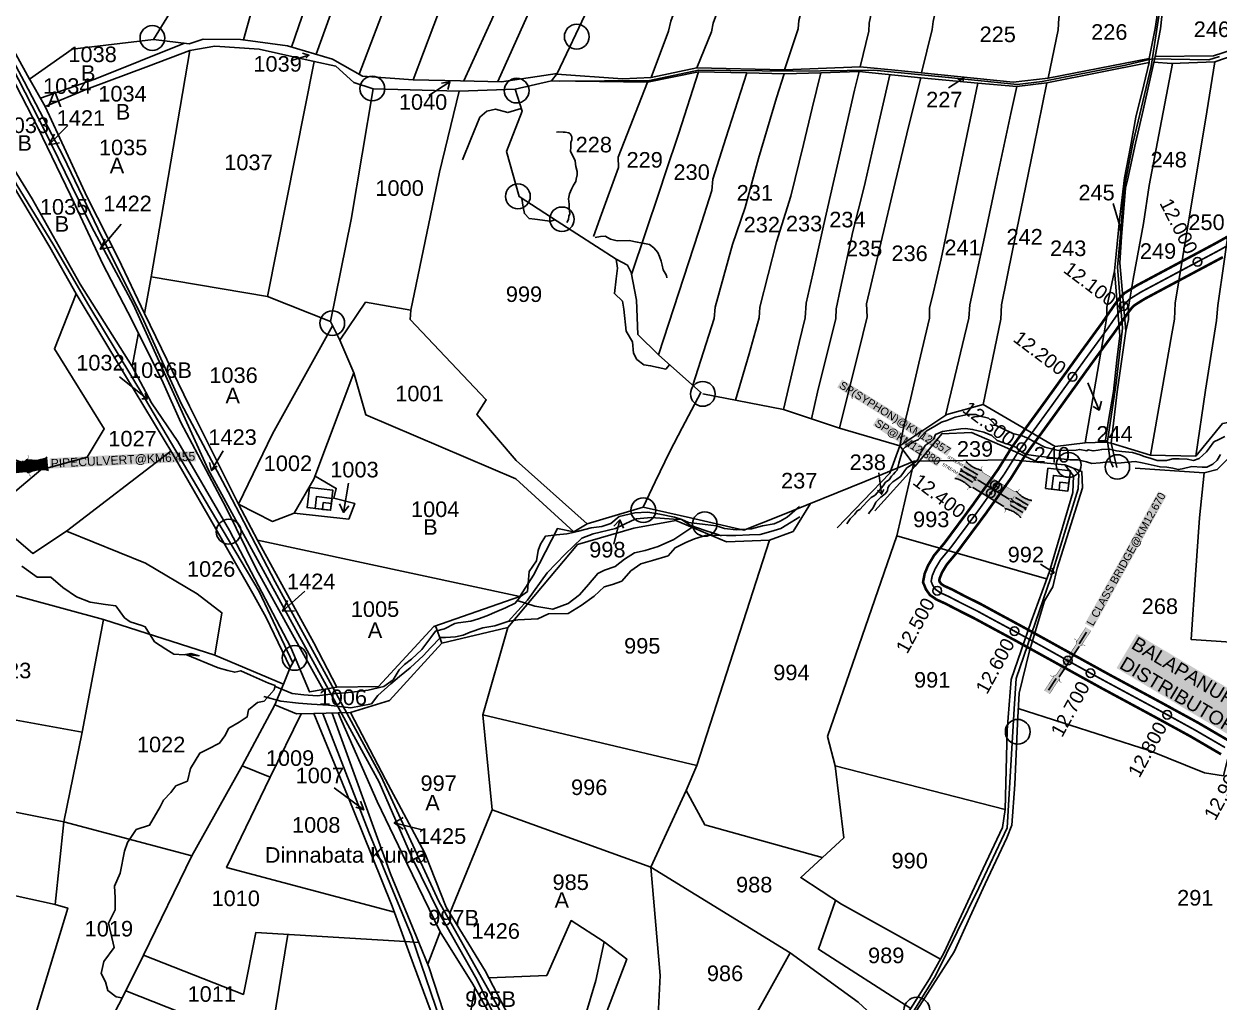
# Model space of a CAD drawing. Header units: inches. Extents: x 192867 to 224088, y 1602358 to 1617481.
# Drawn here: x 196895 to 198276, y 1610603 to 1611734 of the extents above; entities that cross this region are included whole.
import ezdxf
from ezdxf.enums import TextEntityAlignment as Align

# ---------------------------------------------------------------- set-up
doc = ezdxf.new("R2010")
doc.units = ezdxf.units.IN
doc.header["$LTSCALE"] = 15
doc.header["$MEASUREMENT"] = 0
doc.header["$PDMODE"] = 32
doc.header["$PDSIZE"] = 10
doc.linetypes.add('ACAD_ISO02W100', pattern=[15, 12, -3])
doc.linetypes.add('HIDDEN2', pattern=[0.1875, 0.125, -0.0625])
for name, color, linetype in [('BOUNDRY STONES', 240, 'Continuous'), ('CANAL1', 7, 'Continuous'), ('CSMark', 72, 'Continuous'), ('PLOTS', 7, 'Continuous'), ('PLOTS NO', 7, 'Continuous'), ('ROADS', 1, 'Continuous'), ('STREAMS', 4, 'Continuous'), ('STRUCTURE', 5, 'Continuous'), ('text2', 7, 'Continuous'), ('wells', 7, 'Continuous')]:
    doc.layers.add(name, color=color, linetype=linetype)
doc.styles.get("Standard").update_dxf_attribs({"font": 'arial.ttf'})
doc.dimstyles.get("Standard").update_dxf_attribs({"dimtxt": 0.18, "dimasz": 0.18, "dimexe": 0.18, "dimexo": 0.0625, "dimgap": 0.09, "dimtad": 0, "dimtih": 1, "dimtoh": 1, "dimdec": 4, "dimzin": 0, "dimdsep": 46, "dimtxsty": 'Standard', "dimcen": 0.09, "dimadec": 0, "dimazin": 0, "dimtfac": 1, "dimtdec": 4, "dimtofl": 0, "dimtmove": 0, "dimatfit": 3, "dimfxl": 1, "dimtolj": 1, "dimtzin": 0, "dimarcsym": 0})

# ---------------------------------------------------------------- blocks, each defined once
blk = doc.blocks.new('SLB')
at = {"layer": 'STRUCTURE'}
h = blk.add_hatch(dxfattribs=at)
h.set_pattern_fill('DOTS', color=6, scale=20, angle=320.3722, style=0)
h.set_pattern_definition([(320.372247934, (-159.4327, -72.9564), (1.2786241598, 0.5641323054), [0, -1.25])])
h.paths.add_polyline_path([(769699.5, 1706871.1), (769699.5, 1706861.1), (769729.1, 1706861.1), (769732.1, 1706863.1), (769792.1, 1706863.1), (769795.1, 1706861.1), (769824.7, 1706861.1), (769824.7, 1706871.1), (769795.1, 1706871.1), (769792.1, 1706869.1), (769732.1, 1706869.1), (769729.1, 1706871.1)])
at = {"layer": 'STRUCTURE', "color": 6, "linetype": 'ACAD_ISO02W100', "ltscale": 0.5, "const_width": 0.5}
for points in [[(769699.5, 1706871.1), (769729.1, 1706871.1)], [(769795.1, 1706871.1), (769824.7, 1706871.1)], [(769699.5, 1706861.1), (769729.1, 1706861.1)], [(769795.1, 1706861.1), (769824.7, 1706861.1)]]:
    blk.add_lwpolyline(points, dxfattribs=at)
at = {"layer": 'STRUCTURE', "color": 6, "const_width": 0.628}
for points in [[(769726.1, 1706877.1), (769726.1, 1706873.1), (769732.1, 1706869.1), (769792.1, 1706869.1), (769798.1, 1706873.1), (769798.1, 1706877.1)], [(769726.1, 1706855.1), (769726.1, 1706859.1), (769732.1, 1706863.1), (769792.1, 1706863.1), (769798.1, 1706859.1), (769798.1, 1706855.1)]]:
    blk.add_lwpolyline(points, dxfattribs=at)
at = {"layer": 'STRUCTURE', "color": 6}
blk.add_lwpolyline([(769732.1, 1706863.1), (769792.1, 1706863.1)], dxfattribs=at)
blk.add_lwpolyline([(769732.1, 1706863.1), (769792.1, 1706863.1)], dxfattribs=at)
at = {"layer": 'STRUCTURE', "color": 0}
blk.add_circle((769762.1, 1706866.1), 1.24, dxfattribs=at)
for points in [[(769703.8, 1706866), (769726.7, 1706866)], [(769818.6, 1706865.8), (769795.7, 1706865.8)]]:
    blk.add_leader(points, dimstyle='Standard', override={"dimasz": 10, "dimgap": 0.09, "dimtad": 0}, dxfattribs=at)
blk = doc.blocks.new('SP')
at = {"layer": 'STRUCTURE'}
h = blk.add_hatch(dxfattribs=at)
h.set_pattern_fill('DASH', color=256, scale=8, style=0)
edge = h.paths.add_edge_path()
edge.add_spline(control_points=[(769825.7, 1706742.1), (769825.3, 1706741.8), (769823.8, 1706740.8), (769820.9, 1706740.3), (769817, 1706739.7), (769811.4, 1706738.9), (769804, 1706739.7), (769798.4, 1706741), (769795.6, 1706741.6)], knot_values=[0, 0, 0, 0, 1.613557, 5.24513, 8.624976, 13.470124, 22.190216, 30.746377, 30.746377, 30.746377, 30.746377], degree=3, periodic=0)
edge.add_line((769795.6, 1706741.6), (769792.6, 1706739.6))
edge.add_line((769792.6, 1706739.6), (769732.6, 1706739.6))
edge.add_line((769732.6, 1706739.6), (769729.6, 1706741.6))
edge.add_spline(control_points=[(769729.6, 1706741.6), (769726.9, 1706740.9), (769721.3, 1706739.5), (769713.9, 1706738.5), (769708.3, 1706739.1), (769704.4, 1706739.6), (769701.5, 1706740), (769700, 1706741), (769699.5, 1706741.3)], knot_values=[0, 0, 0, 0, 8.556161, 17.276253, 22.121402, 25.501247, 29.13282, 30.746377, 30.746377, 30.746377, 30.746377], degree=3, periodic=0)
edge.add_line((769699.5, 1706741.3), (769699.5, 1706722.1))
edge.add_spline(control_points=[(769699.5, 1706722.1), (769700, 1706722.4), (769701.4, 1706723.4), (769704.3, 1706724), (769708.2, 1706724.5), (769713.8, 1706725.3), (769721.2, 1706724.5), (769726.8, 1706723.3), (769729.6, 1706722.6)], knot_values=[0, 0, 0, 0, 1.613557, 5.24513, 8.624976, 13.470124, 22.190216, 30.746377, 30.746377, 30.746377, 30.746377], degree=3, periodic=0)
edge.add_line((769729.6, 1706722.6), (769732.6, 1706724.6))
edge.add_line((769732.6, 1706724.6), (769792.6, 1706724.6))
edge.add_line((769792.6, 1706724.6), (769795.6, 1706722.6))
edge.add_spline(control_points=[(769795.6, 1706722.6), (769798.4, 1706723.3), (769803.9, 1706724.8), (769811.3, 1706725.8), (769817, 1706725.1), (769820.9, 1706724.7), (769823.8, 1706724.2), (769825.2, 1706723.3), (769825.7, 1706723)], knot_values=[0, 0, 0, 0, 8.556161, 17.276253, 22.121402, 25.501247, 29.13282, 30.746377, 30.746377, 30.746377, 30.746377], degree=3, periodic=0)
edge.add_line((769825.7, 1706723), (769825.7, 1706742.1))
h.paths.add_polyline_path([(769764.2, 1706732.1, -1), (769761.1, 1706732.1, -1)], flags=0)
h.paths.add_polyline_path([(769761.1, 1706732.1, 1), (769764.2, 1706732.1, 1)], flags=16)
at = {"layer": 'STRUCTURE', "const_width": 0.628}
for points in [[(769726.6, 1706747.6), (769726.6, 1706743.6), (769732.6, 1706739.6), (769792.6, 1706739.6), (769798.6, 1706743.6), (769798.6, 1706747.6)], [(769726.6, 1706716.6), (769726.6, 1706720.6), (769732.6, 1706724.6), (769792.6, 1706724.6), (769798.6, 1706720.6), (769798.6, 1706716.6)]]:
    blk.add_lwpolyline(points, dxfattribs=at)
at = {"layer": 'STRUCTURE', "color": 3}
blk.add_lwpolyline([(769732.6, 1706724.6), (769792.6, 1706724.6)], dxfattribs=at)
blk.add_lwpolyline([(769732.6, 1706724.6), (769792.6, 1706724.6)], dxfattribs=at)
at = {"layer": 'STRUCTURE', "color": 0}
blk.add_circle((769762.6, 1706732.1), 1.55, dxfattribs=at)
at = {"layer": 'STRUCTURE'}
for points in [[(769699.5, 1706741.3), (769700.9, 1706740.5), (769704.4, 1706739.6), (769707.8, 1706739.2), (769712.6, 1706738.8), (769721.3, 1706739.7), (769729.6, 1706741.6)], [(769825.7, 1706742.1), (769824.3, 1706741.3), (769820.8, 1706740.3), (769817.5, 1706739.8), (769812.7, 1706739.2), (769804, 1706739.9), (769795.6, 1706741.6)], [(769699.5, 1706722.1), (769700.9, 1706723), (769704.4, 1706724), (769707.7, 1706724.5), (769712.5, 1706725), (769721.2, 1706724.4), (769729.6, 1706722.6)], [(769825.7, 1706723), (769824.3, 1706723.8), (769820.8, 1706724.7), (769817.4, 1706725.1), (769812.6, 1706725.5), (769803.9, 1706724.6), (769795.6, 1706722.6)]]:
    blk.add_spline(points, degree=3, dxfattribs=at)
at = {"layer": 'STRUCTURE', "color": 0}
blk.add_text('STREAM', height=5, dxfattribs=at).set_placement((769684.3, 1706732.1), align=Align.MIDDLE_CENTER)
for points in [[(769727.4, 1706732.1), (769700.8, 1706732.1)], [(769824.4, 1706732.1), (769800.5, 1706732.1)]]:
    blk.add_leader(points, dimstyle='Standard', override={"dimasz": 10, "dimgap": 0.09, "dimtad": 0}, dxfattribs=at)

msp = doc.modelspace()

# ---------------------------------------------------------------- linework, layer by layer
at = {"layer": 'BOUNDRY STONES', "color": 1}
for centre, radius in [((197043.9, 1611717.4), 14.3), ((197534.1, 1611718.9), 14.3), ((197297.9, 1611659), 14.3), ((197464.7, 1611656.6), 14.3), ((197466.1, 1611534.4), 14.3), ((197517, 1611508), 14.1), ((197251.7, 1611387.9), 14.3), ((197679.7, 1611306.2), 14.3), ((198102.3, 1611224.1), 14.3), ((198158.6, 1611221.8), 14.1), ((197611, 1611171.8), 14.3), ((197132, 1611147), 14.3), ((197682, 1611155.8), 14.1), ((197208.2, 1611001.1), 14.3), ((198043.5, 1610915.8), 14.3), ((197926.9, 1610594.2), 14.9)]:
    msp.add_circle(centre, radius, dxfattribs=at)
at = {"layer": 'CANAL1', "color": 200, "const_width": 3}
for points in [[(198328.2, 1611511.7), (198271.8, 1611480), (198208.7, 1611446.3), (198181.4, 1611431.7), (198174.1, 1611427.2), (198166.5, 1611422.4), (198161.2, 1611416.8), (198155.7, 1611409.7), (198140.4, 1611387.5), (198114.3, 1611351.7), (198073, 1611294.4), (198036.7, 1611244.6), (198020.6, 1611218.7), (197991.6, 1611178), (197959.1, 1611134.2), (197949.9, 1611123.2), (197946.8, 1611119.5), (197940, 1611108.1), (197936, 1611098.6), (197934.1, 1611088.6), (197937.5, 1611080.3), (197942.2, 1611073.7), (197949.8, 1611068.5), (197960, 1611063.9), (197973, 1611057.1), (197992.7, 1611047.2), (198011, 1611037.3), (198039.7, 1611021.8), (198067.3, 1611006.6), (198096.8, 1610990.3), (198140.7, 1610966), (198200.9, 1610933.5), (198243, 1610910.5), (198278.4, 1610889.8)], [(198280.5, 1611464.2), (198217.1, 1611430.4), (198190.4, 1611416.1), (198183.6, 1611411.9), (198178, 1611408.3), (198174.9, 1611405.1), (198170.3, 1611399.1), (198155.1, 1611377.1), (198128.8, 1611341.2), (198087.6, 1611283.9), (198051.7, 1611234.5), (198035.6, 1611208.7), (198006.2, 1611167.4), (197973.2, 1611123), (197963.8, 1611111.7), (197961.6, 1611109.1), (197956.1, 1611100), (197953.4, 1611093.3), (197952.8, 1611090.4), (197953.4, 1611089), (197955, 1611086.7), (197958.6, 1611084.3), (197967.9, 1611080.1), (197981.2, 1611073.1), (198001.1, 1611063.2), (198019.6, 1611053.1), (198048.3, 1611037.6), (198076.1, 1611022.3), (198105.5, 1611006), (198149.4, 1610981.8), (198209.5, 1610949.4), (198251.9, 1610926.2), (198287.6, 1610905.3)]]:
    msp.add_lwpolyline(points, dxfattribs=at)
at = {"layer": 'CANAL1', "color": 3, "linetype": 'HIDDEN2', "ltscale": 4, "true_color": 0x00ff00, "const_width": 2}
msp.add_lwpolyline([(198332.5, 1611503.8), (198276.2, 1611472.1), (198212.9, 1611438.3), (198185.9, 1611423.9), (198178.8, 1611419.5), (198172.2, 1611415.4), (198168, 1611410.9), (198163, 1611404.4), (198147.8, 1611382.3), (198121.6, 1611346.5), (198080.3, 1611289.2), (198044.2, 1611239.5), (198028.1, 1611213.7), (197998.9, 1611172.7), (197966.1, 1611128.6), (197956.8, 1611117.4), (197954.2, 1611114.3), (197948.1, 1611104), (197944.7, 1611096), (197943.5, 1611089.5), (197945.5, 1611084.6), (197948.6, 1611080.2), (197954.2, 1611076.4), (197963.9, 1611072), (197977.1, 1611065.1), (197996.9, 1611055.2), (198015.3, 1611045.2), (198044, 1611029.7), (198071.7, 1611014.5), (198101.1, 1610998.1), (198101.3, 1610998), (198127.5, 1610983.5), (198145.1, 1610973.9), (198205.2, 1610941.5), (198247.4, 1610918.3), (198283, 1610897.6)], dxfattribs=at)
at = {"layer": 'PLOTS', "color": 0}
for points in [[(199102.3, 1612345.2), (199089.5, 1612271.2), (199082.3, 1612230), (199074.6, 1612184.7), (199070.4, 1612160), (199070.7, 1612142), (199062.7, 1612098), (199052.3, 1612035), (198991.9, 1612007.4), (198914.7, 1611976.9), (198853.5, 1611939), (198799.3, 1611907.4), (198780, 1611902), (198683, 1611866.6), (198612.3, 1611842.4), (198540.9, 1611816.4), (198487.8, 1611799.1), (198415.3, 1611769.1), (198376.6, 1611748.3), (198364.7, 1611734), (198351.6, 1611724.5), (198312.8, 1611710.5), (198269.5, 1611696.6), (198202.1, 1611695.9)], [(198276.7, 1612058.6), (198273.5, 1612040.1), (198273.9, 1612031.8), (198268, 1611988.5), (198255.1, 1611935.5), (198244.8, 1611893), (198233.7, 1611847.5), (198220.4, 1611792.6), (198215.4, 1611771.9), (198210.1, 1611742.2), (198208.5, 1611727.8), (198202.1, 1611695.9), (198188.2, 1611634), (198179.7, 1611595.7), (198170.2, 1611553.2), (198168.1, 1611543.9), (198163.3, 1611487.7), (198161.6, 1611457.6), (198168.3, 1611378.8), (198158.3, 1611308.7), (198151.5, 1611249.4), (198144.3, 1611250.6)], [(197620.2, 1611671.8), (197640.1, 1611725.2), (197642.7, 1611737), (197666.8, 1611802.1), (197687.5, 1611856)], [(197731.6, 1611844.3), (197707.4, 1611777.4), (197691.7, 1611734.7), (197689.8, 1611724.6), (197672.8, 1611683)], [(197774.2, 1611680.5), (197789.8, 1611728.1), (197790.5, 1611737.6), (197814.5, 1611827.2)], [(197888.5, 1611813.1), (197871.8, 1611734.7), (197871.5, 1611725.1), (197861.4, 1611683.9), (197901.5, 1611680.1), (197932.3, 1611677)], [(198078.6, 1611671.1), (198038.3, 1611666.2), (197932.3, 1611677), (197944.6, 1611727.2), (197945.8, 1611736.4), (197957.3, 1611789.7), (197959.8, 1611793.5), (197961.2, 1611808.5)], [(198208, 1611773.3), (198204, 1611741), (198202.4, 1611728.2), (198195.4, 1611693.8), (198078.6, 1611671.1), (198090.2, 1611726.8), (198090.9, 1611740.2), (198100, 1611792.1)], [(198200.6, 1611689.4), (198221.1, 1611688), (198271.2, 1611689.8), (198317, 1611705.7)], [(198317, 1611705.7), (198310.9, 1611662.9), (198301.2, 1611595.5), (198291.7, 1611528.2), (198281.8, 1611459), (198274.5, 1611408.2), (198273.1, 1611391), (198260.5, 1611310.3), (198249.2, 1611234.4)], [(197505, 1611667.8), (197615.7, 1611666.2), (197674.6, 1611678.4), (197730.6, 1611677), (197773.7, 1611675.9), (197816, 1611677.3), (197860.2, 1611678.5), (197931.6, 1611671.5), (197997.4, 1611665.3), (198042.6, 1611661.2), (198077.2, 1611665.5), (198195.5, 1611689.1), (198195.4, 1611693.8)], [(197510.9, 1611675.4), (197587.1, 1611670.2), (197620.2, 1611671.8), (197672.8, 1611683), (197774.2, 1611680.5), (197861.4, 1611683.9)], [(198195.5, 1611689.1), (198189.2, 1611663.1), (198180.1, 1611625.9), (198173.6, 1611591.7), (198166.7, 1611555.9), (198160.9, 1611507.3), (198157.2, 1611467.8), (198155.4, 1611448.4), (198161.4, 1611373.4), (198158.1, 1611345.2), (198154, 1611309), (198148.5, 1611275.6), (198144.3, 1611250.6), (198121.3, 1611249.8), (198086.7, 1611245.5), (198003.5, 1611293.8), (197961.7, 1611282.4), (197907.3, 1611246.1), (197895.6, 1611214.5), (197835.1, 1611151.3)], [(198222.2, 1611688), (198208.2, 1611613.7), (198195.5, 1611546.8), (198188.6, 1611502.9), (198176.9, 1611438.7), (198171.6, 1611406.2), (198171.3, 1611392.1), (198168.3, 1611378.8)], [(198196.9, 1611235.4), (198210, 1611309.7), (198221.6, 1611375.7), (198224.6, 1611392.5), (198225.2, 1611411.2), (198238.8, 1611493.1), (198249.5, 1611558.2), (198260.2, 1611622.5), (198271.2, 1611689.8)], [(197597.5, 1611444.1), (197629.6, 1611540.4), (197636.7, 1611561.7), (197652, 1611607.5), (197674.6, 1611678.4)], [(197730.6, 1611677), (197706.5, 1611601.5), (197691.4, 1611554.1), (197690.2, 1611541.2), (197675.2, 1611494.3), (197628.6, 1611351.3)], [(197668, 1611316.3), (197692.9, 1611393.3), (197693.8, 1611406.4), (197713.9, 1611478.9), (197728.8, 1611521.4), (197744.1, 1611578.3), (197765, 1611648.3), (197773.7, 1611675.9)], [(197816, 1611677.3), (197806.1, 1611636.4), (197795.9, 1611594.3), (197781.5, 1611534.6), (197764.7, 1611482), (197745.4, 1611406.3), (197744.7, 1611394.1), (197733.2, 1611352.5), (197717.5, 1611298.9)], [(197772.9, 1611288.1), (197791.1, 1611365.5), (197797.9, 1611393.9), (197799.1, 1611411.2), (197806.7, 1611444.8), (197819.3, 1611500.3), (197830.4, 1611549.3), (197837.3, 1611579.5), (197854.9, 1611657), (197860.2, 1611678.5)], [(197895.9, 1611675), (197877, 1611592.9), (197867.2, 1611550.4), (197866, 1611545.5), (197853, 1611493.7), (197838.7, 1611428.3), (197833.6, 1611404.4), (197833.5, 1611393.2), (197812.3, 1611308.1), (197805.2, 1611277.4)], [(197837.5, 1611266.6), (197864.5, 1611374.8), (197869.6, 1611395.2), (197868.9, 1611410.4), (197885.5, 1611480.4), (197902.1, 1611550.6), (197917.7, 1611616.2), (197931.6, 1611671.5)], [(197615.7, 1611666.2), (197582.1, 1611579.6), (197582.3, 1611567.6), (197562.7, 1611513.9), (197553.4, 1611488.1)], [(197997.4, 1611665.3), (197983.2, 1611597.2), (197969.6, 1611532.1), (197955, 1611462.2), (197945.2, 1611419.1), (197941.6, 1611405.7), (197941.7, 1611393.6), (197929.3, 1611341.6), (197919.9, 1611301.7), (197911.1, 1611265.1), (197907.3, 1611246.1), (197925, 1611222.7)], [(197960.2, 1611281.4), (197979.7, 1611363.2), (197986.9, 1611393.8), (197988.2, 1611408.9), (198005.1, 1611487.2), (198019.5, 1611554.5), (198035.6, 1611630.2), (198042.6, 1611661.2)], [(198077.2, 1611665.5), (198061.9, 1611591.5), (198049.6, 1611531.7), (198037.3, 1611472), (198024.8, 1611408.9), (198024.1, 1611392.4), (198003.5, 1611293.8)], [(198121.3, 1611249.8), (198142.4, 1611372.2), (198146.4, 1611395.3), (198146.4, 1611406.3), (198155.4, 1611448.4)], [(198151.5, 1611249.4), (198196.9, 1611235.4), (198249.2, 1611234.4), (198280.2, 1611272.1), (198295.2, 1611274.6), (198299.1, 1611277.3), (198352, 1611308.1), (198429.8, 1611312.8), (198455.5, 1611326.2), (198457.2, 1611359.6), (198437, 1611359.3), (198393.2, 1611346.2), (198354.4, 1611339), (198352, 1611308.1)], [(197907.3, 1611246.1), (197837.5, 1611266.6), (197772.9, 1611288.1), (197679.7, 1611306.2)], [(197878.6, 1611171.1), (197925, 1611222.7), (197955.7, 1611260.2), (197990, 1611261.4), (198031.5, 1611243.4), (198067.3, 1611227.1)], [(198151.5, 1611249.4), (198157.9, 1611221.2)], [(198179.1, 1611220.2), (198258.9, 1611214.8), (198273.9, 1611218.8), (198299.8, 1611245)], [(198350.5, 1611015.2), (198318.6, 1611017.4), (198243.8, 1611022.6), (198249, 1611097.2), (198253.5, 1611163), (198258.9, 1611214.8)], [(198318.6, 1611017.4), (198300.7, 1610944.6), (198288.4, 1610894.7), (198281.1, 1610865), (198259.4, 1610868.3), (198195.2, 1610894.2), (198044.1, 1610942.6)]]:
    msp.add_lwpolyline(points, dxfattribs=at)
at = {"layer": 'PLOTS'}
for points in [[(197353.3, 1612169.5), (197319.9, 1612061.7), (197268.7, 1611892.7), (197204.7, 1611706.9)], [(197233.1, 1611698.6), (197269.6, 1611800.4), (197314, 1611935.6), (197342.6, 1612025.7), (197364.7, 1612095.3), (197386.8, 1612164.9)], [(197149.2, 1611715.2), (197202.5, 1611907.6), (197235.2, 1612025.8), (197274.2, 1612150.5), (197278.2, 1612163.8)], [(197462.3, 1612154.3), (197429.1, 1612064.9), (197383.6, 1611943.2), (197341.7, 1611830.9), (197282.6, 1611675.6)], [(197345.3, 1611669.2), (197416.6, 1611858.9), (197473.4, 1611997.3), (197521, 1612130.9), (197523.4, 1612137.9)], [(197594.2, 1612118.2), (197551.9, 1612017.6), (197500.7, 1611888.5), (197436, 1611738.8), (197403.7, 1611667.9)], [(197443, 1611667), (197531, 1611863.8), (197617.6, 1612071.3), (197631.7, 1612107.8)], [(196726.5, 1611964.9), (196786.9, 1611848.7), (196839, 1611754.2), (196886, 1611663.2), (196911.5, 1611613.9), (196949.3, 1611535.7), (196986.6, 1611456), (197020.3, 1611391.8), (197056.4, 1611319.1), (197076.6, 1611273), (197129.3, 1611174.5), (197164.3, 1611103.1), (197203.7, 1611031.7), (197241.2, 1610964.6)], [(197077.3, 1611767.9), (197045.1, 1611715.8), (196951.4, 1611704.4), (196902, 1611669.8), (196831.9, 1611797.8), (196781.9, 1611889.1), (196742.7, 1611966.3)], [(197256.9, 1610967.2), (197225.5, 1610961.9), (197204, 1611013.3), (197132.8, 1611148.5), (197073.4, 1611251.1), (197042.8, 1611295.9), (197020.4, 1611337.7), (196960.4, 1611433.1), (196905, 1611531.5), (196855.7, 1611611.4), (196822.9, 1611671.8), (196777.6, 1611748), (196689.9, 1611851.1), (196629.2, 1611953.1)], [(196620.2, 1611941.8), (196671.7, 1611862.7), (196737.3, 1611780.5), (196775.4, 1611736.3), (196822.8, 1611656.5), (196849.2, 1611611.9), (196882.3, 1611548.1), (196925.5, 1611475.8), (196955.8, 1611421.7), (197011.7, 1611329), (197067.5, 1611236.4), (197109.3, 1611163.7), (197159.9, 1611075.5), (197175.3, 1611047.9), (197203.2, 1610990), (197209.1, 1611001.1)], [(197547.3, 1611751.9), (197511.6, 1611676.4), (197505, 1611667.8), (197463.1, 1611658.3), (197471, 1611632.8), (197453.1, 1611586.4), (197467.4, 1611534.1), (197511.3, 1611505.9), (197579.8, 1611462), (197592.7, 1611455), (197597.1, 1611446.6), (197603, 1611414.4), (197604.7, 1611374.7), (197628.6, 1611351.3), (197677.5, 1611307.8), (197656, 1611267.1), (197641.6, 1611239.8), (197624.7, 1611204.5), (197611, 1611175.3), (197665.5, 1611162.9), (197727.2, 1611148.8), (197768, 1611165.1), (197866.9, 1611204.8), (197923.8, 1611228.6), (198037.1, 1611230), (198097.8, 1611224.3), (198117.6, 1611216.5), (198118.3, 1611197.8), (198089.1, 1611104.9), (198083.9, 1611083.3), (198074.6, 1611067.1), (198057, 1611009.5), (198045.1, 1610960.5), (198043.1, 1610925.2), (198040, 1610854.8), (198036.8, 1610807.8), (198030.8, 1610793.2), (198005.7, 1610740.3), (197988.1, 1610701.7), (197969.9, 1610661.6), (197927.1, 1610594.2)], [(197081, 1611711.3), (196977.5, 1611669.9), (196914.7, 1611647.7)], [(197045.1, 1611715.8), (197086.4, 1611710.6), (197102.6, 1611715.9), (197145.5, 1611715.7), (197199.8, 1611708.3), (197252, 1611693.1), (197286.5, 1611673.4), (197345.3, 1611669.2), (197399.9, 1611668), (197447.1, 1611666.9), (197511.6, 1611676.4)], [(197463.1, 1611658.3), (197398.2, 1611655.9), (197298.9, 1611658.6), (197276.5, 1611666.1), (197255.7, 1611684.7), (197230.9, 1611690.4), (197167.1, 1611704.6), (197116, 1611707.8), (197087.1, 1611702.9), (197039.4, 1611685), (196968.3, 1611658.3), (196920.1, 1611638.3), (196901.3, 1611671.2)], [(196920.1, 1611638.3), (196968.6, 1611533.4), (197004.4, 1611463.1), (197034.7, 1611399), (197042.4, 1611441.4), (197056.7, 1611524.5), (197087.1, 1611702.9)], [(197042.4, 1611441.4), (197176.9, 1611418.6), (197230.9, 1611690.4)], [(197176.9, 1611418.6), (197249.7, 1611389.8), (197273.5, 1611507.7), (197298.9, 1611658.6)], [(197249.7, 1611389.8), (197260.4, 1611368.2), (197290.1, 1611412), (197342.6, 1611402.8), (197375.4, 1611562.4), (197398.2, 1611655.9)], [(197203.2, 1610990), (197195.3, 1610970.9), (197116.1, 1611004.3), (196987.5, 1611045.4), (196846.8, 1611083.7), (196820.6, 1610997.8), (196690.8, 1611023.8), (196719.8, 1611108.9), (196698.6, 1611123.6), (196724.2, 1611178.2), (196781.6, 1611161.8), (196829.7, 1611251.5), (196729.4, 1611311.6), (196502.5, 1611448), (196228.7, 1611523.2), (196152.6, 1611496.4)], [(196781.6, 1611161.8), (196850, 1611163.9), (196915.2, 1611218.3), (196968.6, 1611233.2), (196988.3, 1611265.9), (196930.8, 1611358.2), (196955.8, 1611421.7)], [(197034.7, 1611399), (197086.9, 1611291.9), (197143.4, 1611178.8), (197182.8, 1611260), (197252.1, 1611384.9)], [(197342.6, 1611402.8), (197341.8, 1611392.1), (197429.6, 1611299.4), (197418.8, 1611282.3), (197464.3, 1611229.1), (197546.3, 1611156), (197611, 1611175.3)], [(197020.4, 1611337.7), (197027.7, 1611376.8)], [(197546.3, 1611156), (197530.9, 1611146.9), (197463.6, 1611207.9), (197290.3, 1611282.1), (197276.5, 1611330.6), (197260.4, 1611368.2)], [(197276.5, 1611330.6), (197230.5, 1611207.8), (197207.7, 1611168.5), (197182.8, 1611158.9), (197143.4, 1611178.8), (197165.3, 1611137), (197468.4, 1611072.2), (197484, 1611096.7), (197511.8, 1611150.5), (197530.9, 1611146.9)], [(196829.7, 1611251.5), (196915.2, 1611218.3)], [(197065.4, 1611239.9), (196944.6, 1611147.5), (196905.8, 1611121.9), (196853.3, 1611166.6)], [(197923.8, 1611228.6), (197903.9, 1611142.1), (198076.8, 1611092.4)], [(197743.8, 1610245.8), (197777.1, 1610330.1), (197816.1, 1610415.9), (197842.5, 1610458.2), (197900.5, 1610565.1), (197941.7, 1610630.3), (197958.2, 1610660), (198003.5, 1610757.7), (198025.9, 1610805.1), (198028.9, 1610825.9), (198031.2, 1610917.7), (198035.8, 1610976.2), (198059, 1611043.2), (198080, 1611101.1), (198107.2, 1611192.3), (198108, 1611211.6), (198097.8, 1611224.3)], [(197207.7, 1611168.5), (197270.7, 1611161.6), (197277.6, 1611179.7), (197253.4, 1611185.7), (197256.2, 1611197), (197231.8, 1611211.2)], [(197378.1, 1611018.1), (197454.4, 1611036.4), (197494.6, 1611084.2), (197534.9, 1611132.2), (197600, 1611151.2), (197648.7, 1611160), (197707, 1611135.1), (197756.8, 1611137.2), (197784, 1611147.2), (197804, 1611179.6)], [(196944.6, 1611147.5), (197036.1, 1611110.6), (197095.6, 1611075), (197124.2, 1611053.4), (197116.1, 1611004.3)], [(197165.3, 1611137), (197230.3, 1611018.6), (197256.9, 1610967.2), (197305.2, 1610968.1), (197368.9, 1611037.4), (197468.4, 1611072.2)], [(197425.7, 1610935.2), (197672.7, 1610876.9), (197756.8, 1611137.2)], [(197903.9, 1611142.1), (197823.9, 1610910.4), (197832.6, 1610876.6), (198028.9, 1610825.9)], [(196729.4, 1610957.7), (196962.8, 1610915.5), (196987.5, 1611045.4)], [(197195.3, 1610970.9), (197185.4, 1610946.9), (197210.5, 1610936.6), (197230.4, 1610936.8), (197272.9, 1610937.9), (197317.7, 1610952), (197378.1, 1611018.1), (197371.1, 1611038.2)], [(197900.5, 1610565.1), (197859, 1610603.3), (197780.7, 1610660.4), (197619.8, 1610759.4), (197436.3, 1610825.7), (197425.7, 1610935.2), (197454.4, 1611036.4)], [(197215.6, 1610936.6), (197180, 1610863.5), (197147.7, 1610876.4), (197185.4, 1610946.9)], [(197490.2, 1610328), (197476.3, 1610330.2), (197473.2, 1610330.7), (197431.6, 1610430.1), (197381.3, 1610550.3), (197345.6, 1610647.1), (197320.8, 1610714.4), (197275.4, 1610827.1), (197230.4, 1610936.8)], [(197251.6, 1610937.3), (197302.4, 1610797.2), (197318.9, 1610751.6), (197351.7, 1610672.3), (197363.7, 1610643.2), (197385.9, 1610574.6), (197402.4, 1610540.8), (197450.6, 1610424.8)], [(197522.4, 1610400.8), (197458.2, 1610524.7), (197432.1, 1610592.2), (197414.1, 1610624.3), (197376.5, 1610684.5), (197337.9, 1610764.1), (197303.6, 1610835.1), (197258.6, 1610937.5)], [(197272.9, 1610937.9), (197313.3, 1610860.7), (197358.6, 1610775.6), (197383.3, 1610713.3), (197428.4, 1610639.4), (197456.2, 1610586.4), (197494.1, 1610500.7), (197508.5, 1610468.3), (197556.6, 1610377.4), (197573.4, 1610362.5), (197669.5, 1610268), (197749, 1610244.3)], [(196988.1, 1610567.6), (196905.2, 1610576.4), (196946.2, 1610712.1), (196931.6, 1610716.4), (196941.8, 1610811.6), (196962.8, 1610915.5)], [(197089.6, 1610772.3), (196941.8, 1610811.6), (196643.9, 1610871.2), (196637.6, 1610897.2)], [(196643.9, 1610871.2), (196629.7, 1610761.5), (196766.4, 1610729.6), (196771.4, 1610751.1), (196931.6, 1610716.4)], [(197351.7, 1610672.3), (197335.9, 1610673.4), (197163.3, 1610683.7), (197149, 1610612.4), (197033.6, 1610657.7), (197089.6, 1610772.3), (197147.7, 1610876.4)], [(197672.7, 1610876.9), (197660.3, 1610847.8), (197682, 1610808.1), (197817.7, 1610770.4)], [(197832.6, 1610876.6), (197842.5, 1610793.3), (197792.9, 1610747.4), (197840, 1610716.5), (197954.4, 1610653.2)], [(197180, 1610863.5), (197129.6, 1610759), (197323.4, 1610707.4)], [(197660.3, 1610847.8), (197619.8, 1610759.4), (197630.4, 1610634.1), (197627.4, 1610572.7), (197567.6, 1610367.6)], [(197436.3, 1610825.7), (197387.6, 1610706.2)], [(197337.9, 1610764.1), (197358.6, 1610775.6)], [(197833.1, 1610721), (197813.2, 1610664.6), (197920.2, 1610596.2)], [(197432.5, 1610631.6), (197499.4, 1610634.2), (197527.6, 1610697.6), (197565.6, 1610673)], [(197200.2, 1610681.5), (197183.3, 1610578.1), (197145.7, 1610585.2), (197139.8, 1610566.6), (197013.1, 1610616.4), (197033.6, 1610657.7)], [(197362, 1610647.3), (197376.5, 1610684.5)], [(197508.5, 1610468.3), (197556.1, 1610628.5), (197565.6, 1610673), (197591.8, 1610653.2), (197567.6, 1610589.6), (197627.4, 1610572.7), (197717.4, 1610546.6), (197741.6, 1610534.8), (197735.6, 1610522.7), (197842.5, 1610458.2)], [(197717.4, 1610546.6), (197780.7, 1610660.4)], [(197402.4, 1610540.8), (197416.5, 1610620)], [(197473.2, 1610330.7), (197239.1, 1610411.6), (197210.7, 1610421.4), (196933.8, 1610461.7), (197013.1, 1610616.4)]]:
    msp.add_lwpolyline(points, dxfattribs=at)
at = {"layer": 'PLOTS NO'}
for points in [[(197224.8, 1611697.5), (197204.7, 1611691.5)], [(197217.2, 1611699.7), (197224.8, 1611697.5), (197221.1, 1611693.9)], [(197980.7, 1611671), (197963.4, 1611659.9)], [(197974.3, 1611669.5), (197980.7, 1611671), (197980.4, 1611667.7)], [(197387.6, 1611666.7), (197363.4, 1611650.9)], [(197377.8, 1611665.3), (197387.6, 1611666.7), (197385, 1611657.8)], [(196924.3, 1611594.1), (196946.2, 1611616.4)], [(196930.7, 1611606.4), (196924.3, 1611594.1), (196936.6, 1611596.4)], [(198163.1, 1611494.9), (198153.7, 1611526.2)], [(196983.6, 1611473.3), (197007.8, 1611502.4)], [(198160.6, 1611496), (198163.1, 1611494.9), (198163.7, 1611498.8)], [(196989.3, 1611485), (196983.6, 1611473.3), (196996.5, 1611475.6)], [(197038, 1611300.4), (197006.1, 1611325.8)], [(198137.5, 1611287.5), (198124.6, 1611319)], [(197031.8, 1611300.5), (197038, 1611300.4), (197035.4, 1611307.2)], [(198130.7, 1611291.5), (198137.5, 1611287.5), (198140.4, 1611297.7)], [(197112.2, 1611217.6), (197125.6, 1611240.5)], [(197109.9, 1611226.9), (197112.2, 1611217.6), (197118.7, 1611222.8)], [(197886.3, 1611190.3), (197883.1, 1611215.1)], [(197264.7, 1611169.3), (197270.4, 1611202.9)], [(197881.4, 1611194.9), (197886.3, 1611190.3), (197888.8, 1611195.9)], [(197260.1, 1611179), (197264.7, 1611169.3), (197270.8, 1611176.7)], [(197576.8, 1611153.2), (197584, 1611160.5), (197588.2, 1611150.9)], [(197584, 1611160.5), (197577.1, 1611132.7)], [(198069.7, 1611109.3), (198085.5, 1611099.5)], [(198080.8, 1611097.5), (198085.5, 1611099.5), (198082.7, 1611104.7)], [(197194.3, 1611055), (197219.9, 1611078.3)], [(197200, 1611067.6), (197194.3, 1611055), (197208.2, 1611055.6)], [(197288, 1610825.6), (197254, 1610851.2)], [(197279, 1610828.5), (197288, 1610825.6), (197284.4, 1610835.6)], [(197333.5, 1610803.3), (197323.2, 1610810.5), (197333.4, 1610816.8)], [(197323.2, 1610810.5), (197355.7, 1610802.6)]]:
    msp.add_lwpolyline(points, dxfattribs=at)
at = {"layer": 'ROADS'}
for points in [[(198290.2, 1612350.7), (198293.2, 1612309.5), (198295.3, 1612280.5), (198289.7, 1612196.1), (198276.8, 1612094.8), (198268.6, 1612030.5), (198254.3, 1611953.7), (198232.2, 1611866.3), (198217.1, 1611794.6), (198207.8, 1611750.5), (198197.5, 1611684.5), (198176.8, 1611597.2), (198166.4, 1611543.9), (198161.8, 1611486.5), (198158.7, 1611452.5), (198164.4, 1611382.2), (198157.2, 1611318.5), (198150.6, 1611275.1), (198147.1, 1611251.7), (198150.2, 1611229.4), (198153.8, 1611221.5)], [(198276.6, 1611696), (198264.4, 1611692.1), (198198.7, 1611693.2), (198167.9, 1611685.8), (198071.7, 1611667.2), (198042.7, 1611663.8), (197959.7, 1611672), (197877.2, 1611680.2), (197784.7, 1611679.1), (197674.7, 1611680.3), (197618.1, 1611668.4), (197513.9, 1611667.6)]]:
    msp.add_lwpolyline(points, dxfattribs=at)
at = {"layer": 'ROADS', "color": 1}
for points in [[(197568.1, 1610300.8), (197520.3, 1610420.2), (197450, 1610565.1), (197418.6, 1610629.7), (197376.2, 1610704.3), (197343.2, 1610771.6), (197305.7, 1610857.4), (197240.4, 1610977.4), (197181.2, 1611085.7), (197108.3, 1611218.9), (197068.6, 1611306.4), (197021.8, 1611409.9), (196974, 1611498.8), (196920.2, 1611609.3), (196857.8, 1611730.1), (196801.5, 1611839.2), (196756.5, 1611918.4), (196698, 1612036.2), (196655.7, 1612127.3)], [(196660, 1612129.9), (196702.3, 1612040.4), (196738.5, 1611963.9), (196791.7, 1611862.9), (196842, 1611768.1), (196895.7, 1611667.2), (196941.2, 1611579.9), (196980.8, 1611497.4), (197034, 1611390.6), (197077.2, 1611295.2), (197131.5, 1611193.1), (197185.9, 1611089), (197249.3, 1610972.6), (197307.9, 1610864.8), (197374.8, 1610719.7), (197443.3, 1610597.7), (197491.4, 1610491.8), (197539.8, 1610396), (197577.6, 1610297.9)], [(196555.3, 1612065.8), (196617.7, 1611959.1), (196681.5, 1611855.6), (196774.8, 1611745.2), (196839.7, 1611635.6), (196887.8, 1611547), (196928.9, 1611479.7), (196970.6, 1611408.5), (197036.1, 1611299.8), (197105, 1611183.1), (197167.3, 1611077.7), (197206.1, 1610995.5)], [(197727.6, 1610202.8), (197770.7, 1610300.4), (197830.8, 1610430.1), (197888.1, 1610535.9), (197948.5, 1610633.7), (197998.4, 1610735.6), (198031.4, 1610804.9), (198039.5, 1610942.2), (198041.5, 1610977.5), (198081.7, 1611094.1), (198113.3, 1611196.3), (198113.9, 1611213.4), (198107.7, 1611220.4)], [(197240.9, 1610937), (197293.9, 1610799.8), (197343.4, 1610680.2), (197382.1, 1610565.9), (197440.9, 1610424.1), (197476.3, 1610330.2)]]:
    msp.add_lwpolyline(points, dxfattribs=at)
at = {"layer": 'STREAMS', "color": 4}
for points in [[(197402.1, 1611576.8), (197411.6, 1611600.3), (197422.2, 1611625.8), (197430.2, 1611632.9), (197440.3, 1611635.2), (197454.6, 1611631.3), (197470, 1611636.1)], [(197470.7, 1611531.9), (197472.3, 1611521.8), (197473.6, 1611514.5), (197479, 1611508.7), (197485.6, 1611508.1), (197500.4, 1611506.2), (197504.3, 1611505.7), (197508.9, 1611507.4)], [(197579.8, 1611462), (197581.2, 1611451.4), (197579.8, 1611439.2), (197577.7, 1611422.1), (197586.8, 1611413.5), (197588.3, 1611403.9), (197591.1, 1611378.8), (197598.6, 1611366.2), (197599.6, 1611353.1), (197603.4, 1611346), (197611.6, 1611339.9), (197619.3, 1611338.7), (197628.3, 1611336.8), (197637, 1611334.9), (197641.4, 1611339.9)], [(197184.9, 1610968.5), (197205.4, 1610959.9), (197219, 1610958.6), (197234.3, 1610957.2), (197252.9, 1610959.8), (197274.4, 1610961.7), (197293.3, 1610964), (197311.1, 1610968), (197322, 1610976), (197328.8, 1610987.4), (197335, 1610993.4), (197343.1, 1610999.5), (197355.1, 1611010.8), (197365.4, 1611024.7), (197370.8, 1611032.1), (197381.4, 1611034.7), (197393.4, 1611041), (197397, 1611041.8), (197411.7, 1611043.6), (197420.7, 1611046.4), (197430.1, 1611049.8), (197441.9, 1611054.8), (197451.8, 1611059.1), (197463, 1611064.2), (197469, 1611072.1), (197477.1, 1611077.9), (197479.3, 1611101), (197487.5, 1611113.2), (197489.6, 1611125.4), (197492.3, 1611132.5), (197497.9, 1611141.8), (197510.7, 1611143.5), (197522.7, 1611144.6), (197529.9, 1611146), (197536.2, 1611147.5), (197543.5, 1611149.6), (197550.8, 1611151.6), (197563.2, 1611153), (197573.6, 1611156.6), (197583, 1611164.6), (197601.2, 1611168.9), (197616.4, 1611169.6), (197630, 1611167.4), (197646.9, 1611163.8), (197655.3, 1611161.2), (197663.2, 1611157.7), (197682.5, 1611155.1), (197695.5, 1611153.6), (197704.8, 1611150.5), (197718.1, 1611149), (197735.9, 1611150.1), (197748.8, 1611153.7), (197762, 1611156), (197769.1, 1611159.3), (197777, 1611163.8), (197791.3, 1611175.9)], [(197791.9, 1611164.1), (197781.8, 1611157.9), (197769.7, 1611150.6), (197758.4, 1611147.2), (197746.1, 1611143.8), (197733.5, 1611143.4), (197717.7, 1611142.7), (197707.1, 1611142.6), (197698.8, 1611143), (197683, 1611142.6), (197670.3, 1611138.6), (197660.2, 1611134.4), (197647.6, 1611128.5), (197639.6, 1611119), (197621.7, 1611113.7), (197608, 1611109.9), (197596.4, 1611101.6), (197586, 1611089.7), (197575.3, 1611086.1), (197565.7, 1611083.4), (197554.1, 1611072.3), (197539.3, 1611061.7), (197524, 1611052.3), (197501.5, 1611052.1), (197489.2, 1611046.1), (197466, 1611045), (197454.5, 1611043.2), (197439.5, 1611038.2), (197425.7, 1611035.7), (197410.9, 1611030.7), (197402.8, 1611027.4), (197393.9, 1611025.6), (197382.3, 1611024.7), (197376.7, 1611024.9), (197365.3, 1611012.8), (197357.2, 1611004.1), (197341.7, 1610989.6), (197329.3, 1610979.8), (197319.3, 1610971), (197304.2, 1610957.7), (197296.9, 1610948), (197273.2, 1610943.6), (197247.2, 1610946.7), (197227.7, 1610947.7), (197212.7, 1610948.8), (197192.1, 1610951.2), (197172.8, 1610956.4)], [(197454.7, 1611043.4), (197477.1, 1611067.7), (197500, 1611099.5), (197520.8, 1611121.1), (197539.9, 1611139.3), (197552.9, 1611144.6), (197579, 1611150.5), (197598, 1611159.9), (197603.1, 1611161.9), (197620.2, 1611163.2), (197646, 1611161.4), (197655.1, 1611161), (197665.3, 1611154.4), (197671.4, 1611152.2), (197684.6, 1611147.4), (197694.9, 1611144.5), (197701.2, 1611142.3)], [(197465.1, 1611067.4), (197485.6, 1611060.9), (197506.3, 1611057.4), (197524.2, 1611064.1), (197537.2, 1611073.9), (197547.5, 1611086.1), (197558.3, 1611098.8), (197566, 1611102.5), (197578.4, 1611106.7), (197589.2, 1611115.3), (197600.9, 1611122.6), (197613.1, 1611125.3), (197628.1, 1611129.8), (197646.2, 1611138), (197654.5, 1611143.2), (197669.5, 1611153.4)], [(196893.2, 1611107.3), (196910.8, 1611094.3), (196926.5, 1611094.6), (196940.4, 1611082.3), (196956.1, 1611071.7), (196972.2, 1611065.4), (196989.8, 1611063), (197001.6, 1611061.4), (197011.8, 1611047.3), (197018.4, 1611042.7), (197031.7, 1611038.4), (197035.6, 1611037.1), (197046.5, 1611019.8), (197059.6, 1611011.3), (197068.7, 1611005.5), (197080.8, 1611004.8), (197088.2, 1611006.1), (197097.9, 1611003.7), (197082.4, 1611005.1), (197120, 1610989.5), (197131, 1610986.6), (197139, 1610984.5), (197146, 1610986.4), (197157.3, 1610981.3), (197167.6, 1610976.7), (197178.2, 1610971.9), (197185.7, 1610969.2), (197184.5, 1610964.3), (197173.2, 1610951.3), (197165.2, 1610949.7), (197155.1, 1610941.2), (197153.5, 1610932.9), (197144, 1610926.9), (197132.2, 1610919.8), (197127.7, 1610911), (197121.4, 1610902.6), (197107.8, 1610895.8), (197098.8, 1610891.2), (197087.8, 1610873.2), (197084.3, 1610858.9), (197071.1, 1610853.3), (197065.1, 1610845.5), (197056.9, 1610836.8), (197052.9, 1610829.2), (197040.6, 1610807.8), (197025.3, 1610803), (197015, 1610787.8), (197011.7, 1610777.9), (197006.8, 1610752.5), (197000, 1610737.6), (197001, 1610724.5), (197000.9, 1610710.1), (196993.1, 1610694.8), (196999.8, 1610666.6), (196987.8, 1610650.2), (196984.9, 1610636.4), (196989.8, 1610626.8), (196992.6, 1610616.8), (197002.2, 1610609.7), (197008.6, 1610608.3)]]:
    msp.add_lwpolyline(points, dxfattribs=at)
at = {"layer": 'STREAMS'}
for points in [[(197510.7, 1611608.7), (197513.3, 1611609), (197518.5, 1611608.6), (197520.6, 1611608.5), (197524.9, 1611608), (197526.8, 1611606.1), (197528.6, 1611603), (197528.3, 1611599.7), (197527.3, 1611596.8), (197527.1, 1611591.1), (197526.9, 1611586.7), (197530.5, 1611579.3), (197532.2, 1611575.9), (197532.8, 1611571.6), (197533.1, 1611569.1), (197534.4, 1611563.2), (197534.5, 1611559.4), (197533.5, 1611554.4), (197532.9, 1611551.5), (197530.5, 1611547.2), (197528.1, 1611542.9), (197525.9, 1611537.3), (197524.7, 1611531.4), (197525.2, 1611525.4), (197525.5, 1611520.9), (197526, 1611514.3), (197525, 1611511.4), (197524.6, 1611507.7), (197522.8, 1611504.3)], [(197555.3, 1611487), (197561.7, 1611487.9), (197566.9, 1611488.6), (197573.2, 1611485), (197580.9, 1611483.2), (197594.8, 1611483.3), (197603.9, 1611481.5), (197612.3, 1611479.8), (197618, 1611478.7), (197623.1, 1611474.9), (197627.7, 1611469.7), (197629.6, 1611465), (197631.7, 1611459.6), (197632.8, 1611455.1), (197634.1, 1611449.5), (197636.3, 1611445.6), (197637.9, 1611442.9), (197638.1, 1611440.2)], [(197845.9, 1611156.2), (197849.8, 1611161.9), (197855.5, 1611167.2), (197858.2, 1611170.9), (197861, 1611172.6), (197865, 1611176.8), (197870.1, 1611182.3), (197874, 1611186.4), (197879, 1611189.3), (197888, 1611200), (197890.6, 1611204.1), (197894.8, 1611206.9), (197897.7, 1611211.1), (197900, 1611213.6), (197902, 1611215.8), (197904.2, 1611218.1), (197906.3, 1611226.1), (197908.6, 1611234.3), (197910.6, 1611241.8), (197913.4, 1611244.6), (197920.2, 1611248.8), (197923.9, 1611251.1), (197928.9, 1611253.6), (197937.9, 1611263), (197947.6, 1611268.8), (197955.5, 1611273.5), (197961.5, 1611275.3), (197971.2, 1611279.3), (197985.5, 1611282.3), (197995, 1611282.4), (197998.6, 1611280.8), (198009.8, 1611278), (198013.9, 1611274.1), (198018, 1611270.1), (198025.2, 1611266.6), (198037.8, 1611260.3), (198048.6, 1611257.7), (198054.1, 1611255.4), (198074.9, 1611244.6), (198090.1, 1611240.9), (198111, 1611241.2), (198115.2, 1611242.1), (198123.2, 1611240.4), (198125, 1611241.7), (198130.6, 1611240.3), (198136.4, 1611241.2), (198140.5, 1611242), (198149.5, 1611242.5), (198157.7, 1611240.3), (198163.9, 1611239.8), (198176.1, 1611238.4), (198184.8, 1611235.6), (198189.6, 1611234), (198196.6, 1611231.8), (198204.5, 1611229.2), (198215.5, 1611229.1), (198222.7, 1611231), (198230.1, 1611231), (198239.2, 1611230.7), (198246.6, 1611229.1), (198253, 1611231.5), (198261.7, 1611239.4), (198264.9, 1611243.7), (198270.2, 1611250.8), (198275.9, 1611253.4), (198282.9, 1611256.8)], [(198277.8, 1611236.3), (198273.8, 1611229.6), (198268.7, 1611224.9), (198262, 1611221.6), (198256.5, 1611221.4), (198244.7, 1611222.2), (198233.6, 1611219.7), (198228.9, 1611218.7), (198222.6, 1611220.5), (198215.7, 1611221.4), (198208, 1611221.9), (198187.2, 1611226.4), (198179, 1611227.9), (198158.7, 1611226.3), (198147.8, 1611227.6), (198138.7, 1611226.6), (198128.9, 1611225.6), (198123, 1611227.8), (198112.8, 1611230), (198103.6, 1611229.9), (198064.4, 1611234.7), (198053.7, 1611236.3), (198048.4, 1611238.9), (198043.7, 1611242.6), (198041.3, 1611244.7), (198033.4, 1611247.6), (198030.2, 1611248.5), (198026.2, 1611249.9), (198019.8, 1611252.2), (198013.6, 1611258.3), (198004.3, 1611262), (197991.4, 1611265.1), (197983, 1611266.1), (197977.7, 1611265.9), (197969.2, 1611264.5), (197956.6, 1611262.8), (197948.6, 1611259.4), (197946.5, 1611254.4), (197942.6, 1611250.9), (197936.8, 1611246.8), (197933.6, 1611241.6), (197931.3, 1611238.1), (197928.4, 1611230.7), (197925.6, 1611227.6), (197920.8, 1611224.3), (197915.3, 1611220.7), (197913.2, 1611217.6), (197910.8, 1611214.2), (197908.1, 1611210.9), (197903.8, 1611207.8), (197899.3, 1611204.6), (197895.5, 1611200.9), (197893.6, 1611197.5), (197893.1, 1611194.1), (197890.5, 1611190.8), (197885.2, 1611186.8), (197883.2, 1611184.7), (197879.7, 1611180.9), (197876.6, 1611174.7), (197872.8, 1611169.8), (197871.1, 1611167.7)]]:
    msp.add_lwpolyline(points, dxfattribs=at)
at = {"layer": 'text2', "color": 2}
for p in [(198251.3, 1611458.8), (198165.5, 1611407.7), (198106.9, 1611326), (198047.9, 1611244.6), (197990.9, 1611161.9), (197950.6, 1611078.8), (198039.6, 1611032.1), (198127.6, 1610983.5), (198216, 1610935.5)]:
    msp.add_point(p, dxfattribs=at)
at = {"layer": 'text2', "color": 2, "linetype": 'Continuous'}
for p in [(198017, 1611200.6, 135), (198020, 1611198.6, 134), (198012.3, 1611191.5, 1), (198101.3, 1610998, 2), (198127.6, 1610983.5, 4)]:
    msp.add_point(p, dxfattribs=at)
at = {"layer": 'wells', "color": 0}
for points in [[(198078.4, 1611220.3), (198104.3, 1611217.3), (198101.5, 1611193.9), (198075.6, 1611197)], [(198101.5, 1611193.9), (198082.9, 1611196.1), (198084.8, 1611212), (198103.4, 1611209.8)], [(198101.5, 1611193.9), (198091.2, 1611195.1), (198092.3, 1611204.2), (198102.6, 1611202.9)], [(197225.4, 1611198.1), (197252.5, 1611194.8), (197249.8, 1611171.7), (197222.6, 1611174.9)], [(197249.8, 1611171.7), (197231.8, 1611173.8), (197233.4, 1611187.5), (197251.4, 1611185.4)], [(197249.8, 1611171.7), (197240.3, 1611172.8), (197241.3, 1611180.7), (197250.7, 1611179.6)]]:
    msp.add_lwpolyline(points, close=True, dxfattribs=at)

# ---------------------------------------------------------------- block references
at = {"layer": 'STRUCTURE', "color": 0}
for name, p, xscale, yscale, zscale, rotation in [('SP', (-881564.2, 868111.1), 0.7, 0.7, 0.7, 328.8161897764757), ('SP', (-280999.9, 191664.5, 100), 0.8, 0.8, 0.8, 5.671054628540912), ('SP', (-881570.3, 868102.5, 1), 0.7, 0.7, 0.7, 328.8161897764757), ('SLB', (902455.6, 505652.6, 2), 0.7, 0.7, 0.7, 56.78074086252888)]:
    msp.add_blockref(name, p, dxfattribs=dict(at, xscale=xscale, yscale=yscale, zscale=zscale, rotation=rotation))

# ---------------------------------------------------------------- texts
at = {"layer": 'CSMark', "color": 1}
for s, rotation, p in [('12.000', 297.11, (198214, 1611530.4)), ('12.100', 322.9717, (198099.8, 1611453.9)), ('12.200', 322.9717, (198041.8, 1611374.1)), ('12.300', 322.9717, (197983, 1611292.6)), ('12.400', 322.9717, (197925.8, 1611208.9)), ('12.500', 61.366, (197908.8, 1611008.6)), ('12.600', 61.366, (198001, 1610961.9)), ('12.700', 61.366, (198087.7, 1610912.2)), ('12.800', 61.366, (198177, 1610865.4)), ('12.900', 61.366, (198264.7, 1610816))]:
    msp.add_text(s, height=16, rotation=rotation, dxfattribs=at).set_placement(p, align=Align.MIDDLE_LEFT)
at = {"layer": 'PLOTS NO'}
for s, p in [('246', (198246.8, 1611718.5)), ('225', (197999.4, 1611712.6)), ('226', (198128.3, 1611715.3)), ('1038', (196946.9, 1611689.5)), ('1039', (197160.6, 1611678.5)), ('B', (196961.4, 1611667.9)), ('1034', (196917.6, 1611652.9)), ('A', (196922.4, 1611637.7)), ('1034', (196981.4, 1611644)), ('227', (197937.7, 1611637.2)), ('B', (197001.7, 1611623.1)), ('1040', (197328.6, 1611634.4)), ('1421', (196933.4, 1611615.9)), ('1033', (196868.6, 1611607.6)), ('B', (196888, 1611587.1)), ('1035', (196982.1, 1611581.9)), ('228', (197532.8, 1611585.2)), ('229', (197591.6, 1611567.6)), ('248', (198196.9, 1611567.8)), ('A', (196994.6, 1611561.1)), ('1037', (197126.9, 1611564.7)), ('230', (197645.8, 1611553.4)), ('1000', (197301.5, 1611535)), ('231', (197718.8, 1611529.5)), ('245', (198113.6, 1611529.8)), ('1035', (196913.9, 1611513.3)), ('1422', (196987.3, 1611517.2)), ('234', (197825.8, 1611498.6)), ('B', (196931, 1611493.6)), ('232', (197726.9, 1611492.7)), ('233', (197775.7, 1611494)), ('250', (198240.6, 1611495.5)), ('242', (198030.5, 1611478.7)), ('235', (197845.1, 1611465.2)), ('236', (197897.6, 1611459.6)), ('241', (197958.8, 1611466.4)), ('243', (198080.8, 1611465.4)), ('249', (198184.6, 1611462.2)), ('999', (197452.2, 1611412.4)), ('1032', (196955.9, 1611333.2)), ('1036B', (197016.9, 1611324.6)), ('1036', (197109.7, 1611318.8)), ('A', (197128.3, 1611295.2)), ('1001', (197324.4, 1611297.6)), ('244', (198134.4, 1611251)), ('1027', (196993, 1611245.5)), ('1423', (197108.6, 1611247.2)), ('239', (197973.2, 1611233.6)), ('240', (198061.9, 1611226.8)), ('1002', (197172.5, 1611217)), ('1003', (197249.3, 1611209.7)), ('238', (197849.3, 1611218.2)), ('237', (197770.1, 1611196.9)), ('1004', (197342.6, 1611163.9)), ('B', (197356.7, 1611143.4)), ('993', (197922.6, 1611152.2)), ('998', (197548.5, 1611117.2)), ('992', (198031.9, 1611111.5)), ('1026', (197083.8, 1611094.9)), ('1424', (197199.4, 1611080.5)), ('1005', (197273.1, 1611048.5)), ('268', (198186.7, 1611051.9)), ('A', (197292.7, 1611024.2)), ('995', (197588.8, 1611006.1)), ('1023', (196848.1, 1610977.6)), ('994', (197761.1, 1610975.3)), ('991', (197923.7, 1610966.8)), ('1006', (197235.9, 1610946.7)), ('1022', (197026, 1610892.1)), ('1009', (197174.9, 1610876.4)), ('1007', (197209.3, 1610856.3)), ('997', (197353.6, 1610847.4)), ('996', (197527.5, 1610842.7)), ('A', (197359.1, 1610824.9)), ('1008', (197205.2, 1610799.2)), ('1425', (197350.5, 1610786.3)), ('Dinnabata Kunta', (197173.7, 1610764.5)), ('990', (197897.7, 1610757.9)), ('985', (197506.1, 1610733)), ('988', (197718.1, 1610730.2)), ('1010', (197112.2, 1610714.4)), ('A', (197508.4, 1610712.4)), ('291', (198227.6, 1610715)), ('997B', (197362.5, 1610692)), ('1019', (196965.7, 1610679.3)), ('1426', (197412.5, 1610676.6)), ('989', (197870.6, 1610648.4)), ('986', (197684.4, 1610627.7)), ('1011', (197084.5, 1610603.8)), ('985B', (197405.2, 1610597.9))]:
    msp.add_text(s, height=18, dxfattribs=at).set_placement(p)
at = {"layer": 'STRUCTURE', "color": 5, "attachment_point": 1, "bg_fill": 1, "box_fill_scale": 1.1, "bg_fill_color": 7, "bg_fill_true_color": 16777215, "bg_fill_transparency": 0}
for s, insert, char_height, width, rotation in [('\\pi0.3274;SP(SYPHON)@KM12.357', (197840.9, 1611321.6), 9, 147.841, 328.0561), ('\\pi0.3274;SP@KM12.380', (197882.1, 1611277.7), 9, 86.339, 327.3898), ('PIPECULVERT@KM6.455', (196926.2, 1611230.9), 10, 166.676, 2.8403), ('\\pi0.50544;L CLASS BRIDGE@KM12.670', (198122.4, 1611041.3), 9, 172.981, 60.9566), ('{\\C1;BALAPANURU DISTRIBUTORY}', (198181.6, 1611026.6), 16, 237.917, 329.2787)]:
    msp.add_mtext(s, dxfattribs=dict(at, insert=insert, char_height=char_height, width=width, rotation=rotation))

doc.saveas('drawing.dxf')
